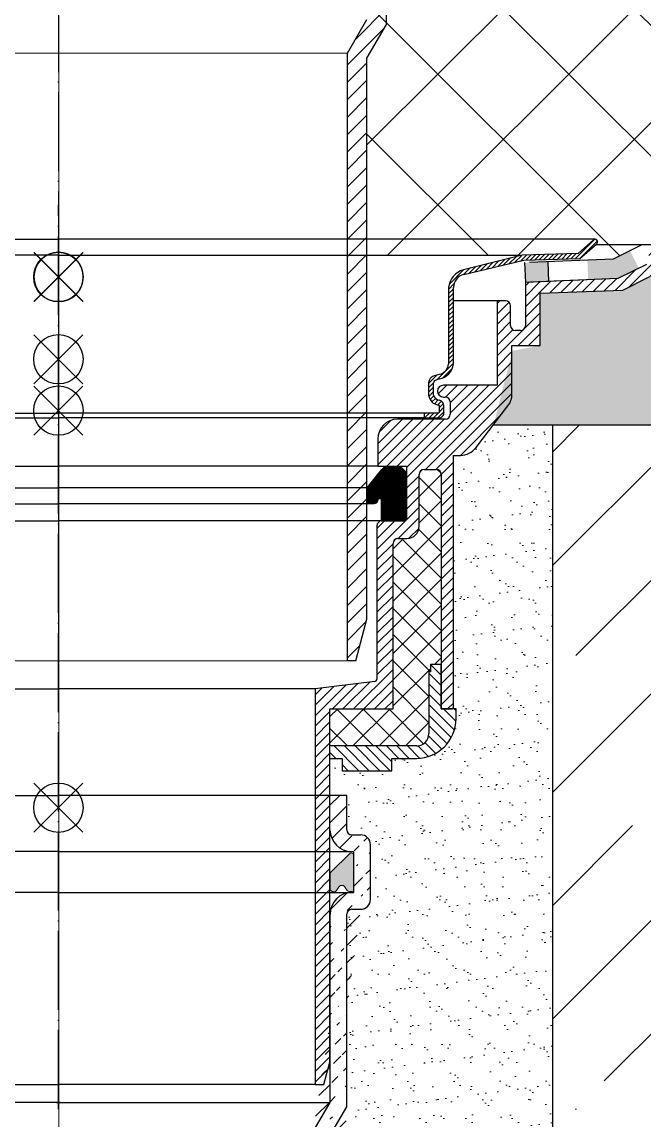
# Model space of a CAD drawing. Header units: millimetres. Extents: x -4447806 to 13389969, y -2188499 to 852203.
# Drawn here: x 4566565.4 to 4566753.9, y -556672.2 to -556339.2 of the extents above; entities that cross this region are included whole.
import ezdxf

# ---------------------------------------------------------------- set-up
doc = ezdxf.new("R2010")
doc.units = ezdxf.units.MM
for name, pattern in [('ACAD_ISO03W100', [30, 12, -18]), ('ACAD_ISO04W100', [30, 24, -3, 0, -3]), ('CENTER', [2, 1.25, -0.25, 0.25, -0.25])]:
    doc.linetypes.add(name, pattern=pattern)
for name, color, linetype, lineweight in [('АР_Оси', 195, 'Continuous', 9), ('вспомогательный', 140, 'Continuous', 20), ('Маркер', 40, 'Continuous', 25), ('Основной', 7, 'Continuous', 30), ('Резинки', 7, 'Continuous', 20), ('Штриховка', 255, 'Continuous', 15)]:
    doc.layers.add(name, color=color, linetype=linetype, lineweight=lineweight)

# ---------------------------------------------------------------- blocks, each defined once
blk = doc.blocks.new('маркер')
at = {"layer": 'Маркер'}
for p, q in [((4.95, -4.95), (-4.95, 4.95)), ((-4.95, -4.95), (4.95, 4.95))]:
    blk.add_line(p, q, dxfattribs=at)
blk.add_circle((0, 0), 5, dxfattribs=at)
blk = doc.blocks.new('g10.1')
at = {"layer": 'Маркер'}
blk.add_blockref('маркер', (0, 0), dxfattribs=at)

msp = doc.modelspace()

# ---------------------------------------------------------------- hatches: boundary and pattern name
at = {"layer": 'Резинки', "linetype": 'ACAD_ISO04W100'}
h = msp.add_hatch(dxfattribs=at)
h.set_pattern_fill('ANSI31', color=1, scale=1.496347)
h.set_pattern_definition([(45, (4555855.40296, -556833.43625), (-0.132259601, 0.132259601), [])])
h.paths.add_polyline_path([(4566670.053, -556480.521), (4566674.498, -556474.966, -0.2265428), (4566675.855, -556473.961), (4566678.974, -556473.961, -0.3851571), (4566681.965, -556477.037), (4566681.965, -556489.801, -0.4142136), (4566681.215, -556490.551), (4566674.327, -556490.551), (4566674.327, -556483.878), (4566673.381, -556483.878, -0.4171046), (4566671.882, -556485.391), (4566670.053, -556485.391)])
h = msp.add_hatch(color=256, dxfattribs=at)
h.dxf.hatch_style = 1
h.paths.add_polyline_path([(4566658.752, -556597.396, -0.0251475), (4566659.159, -556596.884), (4566664.641, -556591.491, -0.6804244), (4566665.935, -556592.005), (4566665.935, -556602.587, -0.4142136), (4566665.602, -556602.92), (4566664.618, -556602.92, -0.2492357), (4566663.998, -556602.591), (4566663.192, -556601.397, 0.3981643), (4566661.537, -556601.397), (4566660.67, -556602.681, -0.2492357), (4566660.05, -556603.01), (4566659.705, -556603.01, -0.2571123), (4566658.752, -556602.262)])
at = {"layer": 'Штриховка'}
h = msp.add_hatch(dxfattribs=at)
h.set_pattern_fill('ANSI37', color=256, scale=224.451986)
h.set_pattern_definition([(45, (4554609.448, -559588.775), (-19.83894, 19.83894), []), (135, (4554609.448, -559588.775), (-19.83894, -19.83894), [])])
h.paths.add_polyline_path([(4567175.049, -556410.579), (4566670.031, -556409.997), (4566669.89, -556111.309), (4567175.049, -556111.309)])
h = msp.add_hatch(dxfattribs=at)
h.set_pattern_fill('ANSI31', color=256, scale=29.926931)
h.set_pattern_definition([(45, (4538533.1916, -563496.1068), (-2.645192, 2.645192), [])])
edge = h.paths.add_edge_path()
edge.add_line((4566666.552, -556533.026), (4566664.049, -556533.026))
edge.add_line((4566664.049, -556533.026), (4566664.049, -556348.669))
edge.add_line((4566664.049, -556348.669), (4566669.96, -556338.432))
edge.add_line((4566669.96, -556338.432), (4566669.96, -556280.214))
edge.add_arc((4566677.367, -556280.214), 7.407, 90, 180, ccw=False)
edge.add_line((4566677.367, -556272.808), (4566678.04, -556272.808))
edge.add_line((4566678.04, -556272.808), (4566678.04, -556259.49))
edge.add_line((4566678.04, -556259.49), (4566677.367, -556259.49))
edge.add_arc((4566677.367, -556252.083), 7.407, 180, 270, ccw=False)
edge.add_line((4566669.96, -556252.083), (4566669.96, -556240.112))
edge.add_line((4566669.96, -556240.112), (4566675.871, -556240.112))
edge.add_line((4566675.871, -556240.112), (4566675.871, -556252.083))
edge.add_arc((4566677.367, -556252.083), 1.496, 180, 270)
edge.add_line((4566677.367, -556253.58), (4566680.958, -556253.58))
edge.add_arc((4566680.958, -556256.572), 2.993, 0, 90, ccw=False)
edge.add_line((4566683.951, -556256.572), (4566683.951, -556275.725))
edge.add_arc((4566680.958, -556275.725), 2.993, -90, 0, ccw=False)
edge.add_line((4566680.958, -556278.718), (4566677.367, -556278.718))
edge.add_arc((4566677.367, -556280.214), 1.496, 90, 180)
edge.add_line((4566675.871, -556280.214), (4566675.871, -556340.015))
edge.add_line((4566675.871, -556340.015), (4566669.96, -556350.253))
edge.add_line((4566669.96, -556350.253), (4566669.96, -556520.308))
edge.add_line((4566669.96, -556520.308), (4566666.552, -556533.026))
at = {"layer": 'Штриховка', "linetype": 'Continuous'}
h = msp.add_hatch(dxfattribs=at)
h.set_pattern_fill('ANSI31', color=256, scale=7.481733, style=0)
h.set_pattern_definition([(45, (4559833.1716, -557392.3139), (-0.661298, 0.661298), [])])
edge = h.paths.add_edge_path()
edge.add_line((4566738.588, -556405.333), (4566733.91, -556409.478))
edge.add_line((4566733.91, -556409.478), (4566717.027, -556409.997))
edge.add_line((4566717.027, -556409.997), (4566699.162, -556414.385))
edge.add_arc((4566701.038, -556420.539), 6.434, 106.94904, 172.84933)
edge.add_line((4566694.654, -556419.738), (4566694.654, -556442.966))
edge.add_arc((4566691.391, -556442.785), 3.268, 279.91384, 356.84054, ccw=False)
edge.add_line((4566691.954, -556446.004), (4566690.31, -556446.536))
edge.add_arc((4566690.885, -556448.709), 2.248, 104.8043, 180.00023)
edge.add_line((4566688.637, -556448.709), (4566688.637, -556452.455))
edge.add_arc((4566691.989, -556452.036), 3.379, 187.13237, 263.9188)
edge.add_arc((4566691.631, -556455.564), 0.168, -7.13448, 90, ccw=False)
edge.add_line((4566691.798, -556455.585), (4566691.798, -556457.631))
edge.add_arc((4566691.608, -556457.631), 0.191, -90, 0, ccw=False)
edge.add_line((4566691.608, -556457.821), (4566687.281, -556457.821))
edge.add_line((4566687.281, -556457.821), (4566687.282, -556459.32))
edge.add_line((4566687.282, -556459.32), (4566691.697, -556459.318))
edge.add_arc((4566691.697, -556457.712), 1.606, 270.0274, 365.06111)
edge.add_line((4566693.296, -556457.571), (4566693.296, -556455.645))
edge.add_arc((4566691.537, -556455.645), 1.759, 360, 440.81956)
edge.add_arc((4566692.155, -556451.817), 2.118, 197.53367, 260.81956, ccw=False)
edge.add_line((4566690.135, -556452.455), (4566690.135, -556448.709))
edge.add_arc((4566691.083, -556448.791), 0.951, 104.7142, 175.0535, ccw=False)
edge.add_line((4566690.841, -556447.871), (4566691.954, -556447.503))
edge.add_arc((4566690.855, -556442.269), 5.348, 281.85271, 352.07597)
edge.add_line((4566696.152, -556443.006), (4566696.152, -556419.738))
edge.add_arc((4566700.348, -556419.845), 4.197, 104.65146, 178.53969, ccw=False)
edge.add_line((4566699.286, -556415.785), (4566717.45, -556411.482))
edge.add_line((4566717.45, -556411.482), (4566734.492, -556410.958))
edge.add_line((4566734.492, -556410.958), (4566739.589, -556406.469))
edge.add_arc((4566739.089, -556405.901), 0.757, 311.37142, 491.41601)
at = {"layer": 'Штриховка', "linetype": 'ACAD_ISO03W100', "ltscale": 0.5}
h = msp.add_hatch(color=7, dxfattribs=at)
h.dxf.hatch_style = 1
h.paths.add_polyline_path([(4566749.679, -556408.616), (4566744.535, -556411.207), (4566736.748, -556411.514), (4566736.984, -556417.432), (4566746.019, -556417.072), (4566752.317, -556413.958)])
at = {"layer": 'Штриховка', "linetype": 'ACAD_ISO04W100'}
h = msp.add_hatch(dxfattribs=at)
h.set_pattern_fill('ANSI31', color=256, scale=17.956159)
h.set_pattern_definition([(45, (4563946.927, -561031.3547), (-1.5871152, 1.5871152), [])])
edge = h.paths.add_edge_path()
edge.add_arc((4566698.275, -556464.672), 5.994, 270, 322.68775, ccw=False)
edge.add_line((4566698.275, -556470.666), (4566696.201, -556470.666))
edge.add_line((4566696.201, -556470.666), (4566696.201, -556546.821))
edge.add_arc((4566695.452, -556546.821), 0.749, 270, 360, ccw=False)
edge.add_line((4566695.452, -556547.57), (4566692.454, -556547.57))
edge.add_line((4566692.454, -556547.57), (4566692.454, -556534.083))
edge.add_line((4566692.454, -556534.083), (4566692.453, -556476.464))
edge.add_arc((4566690.955, -556476.464), 1.499, 360.00054, 450)
edge.add_line((4566690.955, -556474.966), (4566687.283, -556474.966))
edge.add_arc((4566687.283, -556476.464), 1.499, 450, 540)
edge.add_line((4566685.785, -556476.464), (4566685.785, -556492.124))
edge.add_arc((4566682.039, -556492.124), 3.746, 270, 360, ccw=False)
edge.add_line((4566682.039, -556495.87), (4566679.341, -556495.87))
edge.add_arc((4566679.341, -556497.369), 1.499, 450, 540)
edge.add_line((4566677.843, -556497.369), (4566677.843, -556547.57))
edge.add_line((4566677.843, -556547.57), (4566658.737, -556547.57))
edge.add_line((4566658.737, -556547.57), (4566658.737, -556558.809))
edge.add_line((4566658.737, -556558.809), (4566658.737, -556558.809))
edge.add_line((4566658.737, -556558.809), (4566658.737, -556562.556))
edge.add_line((4566658.737, -556562.556), (4566658.737, -556654.716))
edge.add_line((4566658.737, -556654.716), (4566656.93, -556661.459))
edge.add_line((4566656.93, -556661.459), (4566654.242, -556661.459))
edge.add_line((4566654.242, -556661.459), (4566654.242, -556541.458))
edge.add_line((4566654.242, -556541.458), (4566672.315, -556539.253))
edge.add_arc((4566672.224, -556538.509), 0.749, 276.95675, 360)
edge.add_line((4566672.973, -556538.509), (4566672.973, -556492.049))
edge.add_arc((4566674.472, -556492.049), 1.499, 89.74958, 180, ccw=False)
edge.add_line((4566674.479, -556490.551), (4566674.479, -556490.551))
edge.add_line((4566674.479, -556490.551), (4566681.215, -556490.551))
edge.add_arc((4566681.215, -556489.801), 0.749, 270.00012, 360)
edge.add_line((4566681.965, -556489.801), (4566681.965, -556477.037))
edge.add_line((4566681.965, -556477.037), (4566681.965, -556473.961))
edge.add_line((4566681.965, -556473.961), (4566673.229, -556473.961))
edge.add_line((4566673.229, -556473.961), (4566673.229, -556465.709))
edge.add_arc((4566679.223, -556465.709), 5.994, 450, 540, ccw=False)
edge.add_line((4566679.223, -556459.715), (4566693.696, -556459.715))
edge.add_arc((4566693.696, -556458.216), 1.499, 270, 360)
edge.add_line((4566695.195, -556458.216), (4566695.195, -556454.469))
edge.add_arc((4566693.696, -556454.469), 1.499, 360, 450)
edge.add_line((4566693.696, -556452.97), (4566693.112, -556452.97))
edge.add_arc((4566693.112, -556451.18), 1.79, 90, 270, ccw=False)
edge.add_line((4566693.112, -556449.39), (4566709.406, -556449.39))
edge.add_line((4566709.406, -556449.39), (4566709.406, -556423.828))
edge.add_line((4566709.406, -556423.828), (4566711.971, -556423.828))
edge.add_arc((4566711.971, -556425.327), 1.499, 360, 450, ccw=False)
edge.add_line((4566713.469, -556425.327), (4566713.469, -556431.339))
edge.add_arc((4566714.968, -556431.339), 1.499, 180, 270)
edge.add_line((4566714.968, -556432.838), (4566716.466, -556432.838))
edge.add_arc((4566716.466, -556431.339), 1.499, 270, 360)
edge.add_line((4566717.965, -556431.339), (4566717.965, -556418.191))
edge.add_line((4566717.965, -556418.191), (4566746.019, -556417.072))
edge.add_line((4566746.019, -556417.072), (4566754.52, -556412.869))
edge.add_line((4566754.52, -556412.869), (4566841.292, -556412.824))
edge.add_line((4566841.292, -556412.824), (4566841.292, -556416.564))
edge.add_line((4566841.292, -556416.564), (4566755.501, -556416.564))
edge.add_line((4566755.501, -556416.564), (4566747.493, -556420.532))
edge.add_line((4566747.493, -556420.532), (4566722.46, -556421.506))
edge.add_line((4566722.46, -556421.506), (4566722.46, -556437.333))
edge.add_line((4566722.46, -556437.333), (4566713.902, -556437.333))
edge.add_line((4566713.902, -556437.333), (4566713.902, -556452.033))
edge.add_arc((4566707.908, -556452.033), 5.994, 322.68775, 360, ccw=False)
edge.add_line((4566712.675, -556455.667), (4566703.043, -556468.305))
at = {"layer": 'Штриховка'}
h = msp.add_hatch(dxfattribs=at)
h.set_pattern_fill('AR-SAND', color=256, scale=4.48904)
h.set_pattern_definition([(37.5, (4554608.48, -558960.3236), (-0.2827797, 8.6495884), [0, -6.8233404, 0, -7.6313675, 0, -7.2946895]), (7.5, (4554608.48, -558960.324), (7.944598, 12.668726), [0, -3.6810126, 0, -6.1499844, 0, -2.356746]), (327.5, (4554602.9585, -558960.3236), (13.9795065, 0.0254037), [0, -2.24452, 0, -8.0802715, 0, -10.5492433]), (317.5, (4554602.959, -558960.324), (13.494622, 3.93992), [0, -1.12226, 0, -5.297067, 0, -6.0602036])])
h.paths.add_polyline_path([(4567175.049, -556461.455), (4566708.335, -556461.455), (4566713.973, -556439.009), (4566722.532, -556437.333), (4566722.532, -556421.506), (4566747.564, -556420.532), (4566755.572, -556416.564), (4566775.318, -556416.564), (4566841.363, -556416.564), (4566841.363, -556412.824), (4566850.062, -556416.564), (4567175.049, -556416.564)])
at = {"layer": 'Штриховка', "linetype": 'ACAD_ISO03W100', "ltscale": 0.5}
h = msp.add_hatch(color=7, dxfattribs=at)
h.dxf.hatch_style = 1
h.paths.add_polyline_path([(4566724.843, -556411.985), (4566717.726, -556412.21), (4566717.965, -556418.191), (4566725.079, -556417.907)])
at = {"layer": 'Штриховка'}
h = msp.add_hatch(dxfattribs=at)
h.set_pattern_fill('AR-SAND', color=256, scale=4.48904)
h.set_pattern_definition([(37.5, (4554620.241, -559708.102), (-0.2827797, 8.6495884), [0, -6.8233404, 0, -7.6313675, 0, -7.2946895]), (7.5, (4554620.241, -559708.102), (7.944598, 12.668726), [0, -3.6810126, 0, -6.1499844, 0, -2.356746]), (327.5, (4554614.7195, -559708.102), (13.9795065, 0.0254037), [0, -2.24452, 0, -8.0802715, 0, -10.5492433]), (317.5, (4554614.72, -559708.102), (13.494622, 3.93992), [0, -1.12226, 0, -5.297067, 0, -6.0602036])])
edge = h.paths.add_edge_path()
edge.add_line((4566726.145, -556790.651), (4566658.809, -556790.651))
edge.add_line((4566658.809, -556790.651), (4566658.809, -556677.05))
edge.add_line((4566658.809, -556677.05), (4566663.896, -556668.238))
edge.add_line((4566663.896, -556668.238), (4566663.896, -556609.835))
edge.add_arc((4566665.393, -556609.835), 1.496, 90, 180, ccw=False)
edge.add_line((4566665.393, -556608.338), (4566668.086, -556608.338))
edge.add_arc((4566668.086, -556605.346), 2.993, 270, 360)
edge.add_line((4566671.079, -556605.346), (4566671.079, -556588.736))
edge.add_arc((4566668.086, -556588.736), 2.993, 360, 450)
edge.add_line((4566668.086, -556585.744), (4566665.393, -556585.744))
edge.add_line((4566665.393, -556585.744), (4566663.896, -556584.247))
edge.add_line((4566663.896, -556584.247), (4566663.896, -556573.773))
edge.add_line((4566663.896, -556573.773), (4566658.809, -556573.773))
edge.add_line((4566658.809, -556573.773), (4566658.809, -556562.556))
edge.add_line((4566658.809, -556562.556), (4566662.541, -556562.556))
edge.add_line((4566662.541, -556562.556), (4566662.542, -556566.302))
edge.add_line((4566662.542, -556566.302), (4566677.529, -556566.302))
edge.add_line((4566677.529, -556566.302), (4566677.529, -556562.556))
edge.add_line((4566677.529, -556562.556), (4566686.027, -556562.509))
edge.add_arc((4566684.893, -556550.441), 12.121, 275.36801, 359.37367)
edge.add_line((4566697.013, -556550.573), (4566697.021, -556547.57))
edge.add_line((4566697.021, -556547.57), (4566696.272, -556546.821))
edge.add_line((4566696.272, -556546.821), (4566696.272, -556470.666))
edge.add_line((4566696.272, -556470.666), (4566702.692, -556468.8))
edge.add_line((4566702.692, -556468.8), (4566708.335, -556461.455))
edge.add_line((4566708.335, -556461.455), (4566726.145, -556461.455))
edge.add_line((4566726.145, -556461.455), (4566726.145, -556790.651))
h = msp.add_hatch(dxfattribs=at)
h.set_pattern_fill('ANSI35', color=256, scale=194.525054)
h.set_pattern_definition([(45, (4554620.24, -559738.03), (-34.3875, 34.3875), []), (45, (4554654.63, -559738.03), (-34.3875, 34.3875), [60.78908, -12.15782, 0, -12.15782])])
h.paths.add_polyline_path([(4567175.049, -556790.651), (4566726.145, -556790.651), (4566726.145, -556461.455), (4567175.049, -556461.455)])
h = msp.add_hatch(dxfattribs=at)
h.set_pattern_fill('ANSI37', color=256, scale=44.890397)
h.set_pattern_definition([(45, (4563946.927, -561031.3547), (-3.967788, 3.967788), []), (135, (4563946.927, -561031.3547), (-3.967788, -3.967788), [])])
h.paths.add_polyline_path([(4566692.453, -556534.083), (4566689.157, -556534.083), (4566689.157, -556536.331), (4566688.708, -556536.331), (4566688.708, -556555.063, -0.4142136), (4566684.961, -556558.809), (4566658.737, -556558.809), (4566658.737, -556547.57), (4566677.843, -556547.57), (4566677.843, -556497.369, -0.4142136), (4566679.341, -556495.87), (4566682.039, -556495.87, 0.4142136), (4566685.785, -556492.124), (4566685.785, -556476.464, -0.1297175), (4566685.98, -556475.725), (4566686.544, -556475.161, -0.1297175), (4566687.283, -556474.966), (4566690.955, -556474.966, -0.4142136), (4566692.453, -556476.464)])
at = {"layer": 'Штриховка', "linetype": 'ACAD_ISO04W100'}
h = msp.add_hatch(dxfattribs=at)
h.set_pattern_fill('ANSI31', color=256, scale=17.956159, angle=90)
h.set_pattern_definition([(135, (4559834.0694, -557392.3139), (-1.5871152, -1.5871152), [])])
h.paths.add_polyline_path([(4566688.708, -556536.331), (4566689.157, -556536.331), (4566689.157, -556534.083), (4566692.453, -556534.083), (4566692.453, -556547.57), (4566692.454, -556547.57), (4566696.95, -556547.57), (4566696.95, -556550.567, -0.4142136), (4566684.961, -556562.556), (4566677.457, -556562.556), (4566677.457, -556566.302), (4566662.47, -556566.302), (4566662.47, -556562.556), (4566658.737, -556562.556), (4566658.737, -556558.809), (4566684.961, -556558.809, 0.4142136), (4566688.708, -556555.063)])
at = {"layer": 'Штриховка'}
h = msp.add_hatch(dxfattribs=at)
h.set_pattern_fill('ANSI31', color=256, scale=29.926931)
h.set_pattern_definition([(45, (4540972.6732, -563820.5797), (-2.645192, 2.645192), [])])
h.paths.add_polyline_path([(4566665.935, -556603.101), (4566665.935, -556590.981)], flags=17)
edge = h.paths.add_edge_path()
edge.add_line((4566663.825, -556573.773), (4566658.737, -556573.773))
edge.add_line((4566658.737, -556584.247), (4566658.737, -556573.773))
edge.add_line((4566663.825, -556584.247), (4566663.825, -556573.773))
edge.add_arc((4566665.319, -556584.234), 6.582, 180.11131, 270.01907)
edge.add_arc((4566665.321, -556584.247), 1.496, 180, 270)
edge.add_arc((4566668.015, -556588.736), 2.993, 0, 90)
edge.add_arc((4566665.77, -556590.981), 0.165, 0, 90)
edge.add_line((4566671.007, -556605.346), (4566671.007, -556588.736))
edge.add_arc((4566668.015, -556605.346), 2.993, 270, 360)
edge.add_arc((4566665.321, -556609.835), 6.569, 90, 180)
edge.add_arc((4566665.321, -556609.835), 1.496, 90, 180)
edge.add_line((4566658.752, -556666.879), (4566658.752, -556609.835))
edge.add_line((4566663.825, -556668.238), (4566663.825, -556609.835))
edge.add_line((4566653.665, -556675.691), (4566658.752, -556666.879))
edge.add_line((4566658.737, -556677.05), (4566663.825, -556668.238))
edge.add_line((4566653.665, -556860.193), (4566653.665, -556675.691))
edge.add_line((4566658.737, -556860.193), (4566658.737, -556677.05))
edge.add_line((4566665.321, -556590.816), (4566665.77, -556590.816))
edge.add_line((4566665.321, -556585.744), (4566668.015, -556585.744))
edge.add_arc((4566665.77, -556603.101), 0.165, 270, 360)
edge.add_line((4566665.321, -556603.266), (4566665.77, -556603.266))
edge.add_line((4566665.321, -556608.338), (4566668.015, -556608.338))

# ---------------------------------------------------------------- linework, layer by layer
for p, q in [((4566413.787, -556405.137), (4566576.438, -556405.137)), ((4566739.089, -556405.137), (4566576.438, -556405.137)), ((4566753.209, -556406.838), (4566739.17, -556406.838)), ((4566709.406, -556423.828), (4566696.157, -556423.828)), ((4566465.595, -556457.821), (4566576.438, -556457.821)), ((4566465.595, -556459.32), (4566576.438, -556459.32)), ((4566687.281, -556457.821), (4566576.438, -556457.821)), ((4566687.282, -556459.32), (4566576.438, -556459.32)), ((4566479.648, -556473.961), (4566576.438, -556473.961)), ((4566673.229, -556473.961), (4566576.438, -556473.961)), ((4566670.053, -556480.521), (4566674.498, -556474.966)), ((4566482.823, -556480.521), (4566576.438, -556480.521)), ((4566670.053, -556480.521), (4566576.438, -556480.521)), ((4566670.053, -556480.521), (4566670.053, -556485.391)), ((4566674.327, -556483.878), (4566673.381, -556483.878)), ((4566674.327, -556490.551), (4566674.327, -556483.878)), ((4566482.824, -556485.391), (4566576.438, -556485.391)), ((4566670.053, -556485.391), (4566576.438, -556485.391)), ((4566671.882, -556485.391), (4566670.053, -556485.391)), ((4566478.549, -556490.551), (4566576.438, -556490.551)), ((4566674.327, -556490.551), (4566576.438, -556490.551)), ((4566498.635, -556541.458), (4566576.438, -556541.458)), ((4566654.242, -556541.458), (4566576.438, -556541.458)), ((4566494.139, -556573.773), (4566576.438, -556573.773)), ((4566658.737, -556573.773), (4566576.438, -556573.773)), ((4566576.214, -556590.816), (4566487.331, -556590.816)), ((4566576.663, -556590.816), (4566665.546, -556590.816)), ((4566576.214, -556603.266), (4566487.331, -556603.266)), ((4566576.663, -556603.266), (4566665.546, -556603.266)), ((4566498.635, -556661.459), (4566576.438, -556661.459)), ((4566654.242, -556661.459), (4566576.438, -556661.459)), ((4566577.022, -556666.879), (4566494.124, -556666.879)), ((4566575.855, -556666.879), (4566658.752, -556666.879))]:
    msp.add_line(p, q)
at = {"layer": 'АР_Оси', "linetype": 'CENTER', "ltscale": 1000}
msp.add_lwpolyline([(4566576.627, -556974.127), (4566576.482, -555639.856)], dxfattribs=at)
at = {"layer": 'вспомогательный'}
for p, q in [((4566576.438, -556348.669), (4566488.827, -556348.669)), ((4566576.438, -556348.669), (4566664.049, -556348.669)), ((4566576.438, -556533.026), (4566486.325, -556533.026)), ((4566576.438, -556533.026), (4566666.552, -556533.026))]:
    msp.add_line(p, q, dxfattribs=at)
at = {"layer": 'Маркер', "color": 3}
for p, q in [((4566583.845, -556448.94), (4566569.032, -556434.127)), ((4566569.032, -556448.94), (4566583.845, -556434.127))]:
    msp.add_line(p, q, dxfattribs=at)
msp.add_circle((4566576.438, -556441.533), 7.482, dxfattribs=at)
at = {"layer": 'Основной', "color": 0, "ltscale": 4}
for p, q in [((4566675.871, -556340.015), (4566675.871, -556280.214)), ((4566664.049, -556348.669), (4566669.96, -556338.432)), ((4566669.96, -556350.253), (4566675.871, -556340.015)), ((4566664.049, -556533.026), (4566664.049, -556348.669)), ((4566669.96, -556520.308), (4566669.96, -556350.253)), ((4566666.552, -556533.026), (4566669.96, -556520.308)), ((4566666.552, -556533.026), (4566664.049, -556533.026))]:
    msp.add_line(p, q, dxfattribs=at)
at = {"layer": 'Основной'}
for p, q in [((4566738.588, -556405.333), (4566733.91, -556409.478)), ((4566734.492, -556410.958), (4566739.589, -556406.469)), ((4566753.209, -556406.838), (4566744.535, -556411.207)), ((4566842.524, -556406.838), (4566753.209, -556406.838)), ((4566717.027, -556409.997), (4566699.162, -556414.385)), ((4566733.91, -556409.478), (4566717.027, -556409.997)), ((4566717.45, -556411.482), (4566734.492, -556410.958)), ((4566699.286, -556415.785), (4566717.45, -556411.482)), ((4566717.726, -556412.21), (4566717.965, -556418.191)), ((4566744.535, -556411.207), (4566719.228, -556412.207)), ((4566754.613, -556412.824), (4566746.019, -556417.072)), ((4566746.019, -556417.072), (4566717.965, -556418.191)), ((4566746.019, -556417.072), (4566719.465, -556418.131)), ((4566747.493, -556420.532), (4566755.501, -556416.564)), ((4566694.654, -556419.738), (4566694.654, -556442.966)), ((4566696.152, -556443.006), (4566696.152, -556419.738)), ((4566717.965, -556418.191), (4566717.965, -556431.339)), ((4566722.46, -556421.506), (4566747.493, -556420.532)), ((4566711.971, -556423.828), (4566709.406, -556423.828)), ((4566709.406, -556423.828), (4566709.406, -556449.39)), ((4566722.46, -556437.333), (4566722.46, -556421.506)), ((4566713.469, -556431.339), (4566713.469, -556425.327)), ((4566716.466, -556432.838), (4566714.968, -556432.838)), ((4566713.902, -556452.033), (4566713.902, -556437.333)), ((4566713.902, -556437.333), (4566722.46, -556437.333)), ((4566692.253, -556446.004), (4566690.31, -556446.536)), ((4566691.954, -556447.503), (4566690.841, -556447.871)), ((4566688.637, -556448.709), (4566688.637, -556452.455)), ((4566690.135, -556452.455), (4566690.135, -556448.709)), ((4566709.406, -556449.39), (4566693.112, -556449.39)), ((4566693.112, -556452.97), (4566693.696, -556452.97)), ((4566691.798, -556455.585), (4566691.798, -556457.631)), ((4566693.296, -556457.571), (4566693.296, -556455.645)), ((4566695.195, -556454.469), (4566695.195, -556458.216)), ((4566703.043, -556468.305), (4566712.675, -556455.667)), ((4566693.696, -556459.715), (4566679.223, -556459.715)), ((4566691.608, -556457.821), (4566687.281, -556457.821)), ((4566687.281, -556457.821), (4566687.282, -556459.32)), ((4566687.282, -556459.32), (4566691.697, -556459.318)), ((4566708.264, -556461.455), (4567175.049, -556461.455)), ((4566726.145, -556461.455), (4566726.145, -556790.651)), ((4566673.229, -556465.709), (4566673.229, -556473.961)), ((4566696.201, -556546.821), (4566696.201, -556470.666)), ((4566696.201, -556470.666), (4566698.275, -556470.666)), ((4566673.229, -556473.961), (4566681.965, -556473.961)), ((4566681.965, -556473.961), (4566681.965, -556489.801)), ((4566685.785, -556492.124), (4566685.785, -556476.464)), ((4566685.98, -556475.725), (4566686.544, -556475.161)), ((4566687.283, -556474.966), (4566690.955, -556474.966)), ((4566692.453, -556476.464), (4566692.453, -556547.57)), ((4566674.327, -556490.551), (4566681.222, -556490.551)), ((4566672.973, -556492.049), (4566672.973, -556538.509)), ((4566677.843, -556547.57), (4566677.843, -556497.369)), ((4566679.341, -556495.87), (4566682.039, -556495.87)), ((4566692.454, -556534.083), (4566689.157, -556534.083)), ((4566689.157, -556534.083), (4566689.157, -556536.331)), ((4566692.454, -556547.57), (4566692.454, -556534.083)), ((4566689.157, -556536.331), (4566688.708, -556536.331)), ((4566688.708, -556536.331), (4566688.708, -556555.063)), ((4566672.315, -556539.253), (4566654.242, -556541.458)), ((4566654.242, -556541.458), (4566654.242, -556661.459)), ((4566658.737, -556654.716), (4566658.737, -556547.57)), ((4566658.737, -556547.57), (4566677.843, -556547.57)), ((4566692.453, -556547.57), (4566695.452, -556547.57)), ((4566696.95, -556547.57), (4566692.454, -556547.57)), ((4566696.95, -556550.567), (4566696.95, -556547.57)), ((4566684.961, -556558.809), (4566658.737, -556558.809)), ((4566684.961, -556558.809), (4566658.737, -556558.809)), ((4566658.737, -556562.556), (4566662.47, -556562.556)), ((4566662.47, -556562.556), (4566662.47, -556566.302)), ((4566677.457, -556566.302), (4566677.457, -556562.556)), ((4566677.457, -556562.556), (4566684.961, -556562.556)), ((4566662.47, -556566.302), (4566677.457, -556566.302)), ((4566662.47, -556566.302), (4566677.457, -556566.302)), ((4566656.93, -556661.459), (4566658.737, -556654.716)), ((4566654.242, -556661.459), (4566656.93, -556661.459))]:
    msp.add_line(p, q, dxfattribs=at)
at = {"layer": 'Основной', "linetype": 'ACAD_ISO04W100'}
msp.add_line((4566725.079, -556417.907), (4566724.843, -556411.985), dxfattribs=at)
at = {"layer": 'Основной', "ltscale": 4}
for p, q in [((4566658.737, -556584.247), (4566658.737, -556573.773)), ((4566663.825, -556573.773), (4566658.737, -556573.773)), ((4566663.825, -556584.247), (4566663.825, -556573.773)), ((4566665.321, -556585.744), (4566668.015, -556585.744)), ((4566671.007, -556605.346), (4566671.007, -556588.736)), ((4566665.321, -556590.816), (4566665.77, -556590.816)), ((4566665.935, -556603.101), (4566665.935, -556590.981)), ((4566665.935, -556603.101), (4566665.935, -556590.981)), ((4566665.321, -556603.266), (4566665.77, -556603.266)), ((4566658.752, -556666.879), (4566658.752, -556609.835)), ((4566663.825, -556668.238), (4566663.825, -556609.835)), ((4566665.321, -556608.338), (4566668.015, -556608.338)), ((4566653.665, -556675.691), (4566658.752, -556666.879)), ((4566658.737, -556677.05), (4566663.825, -556668.238))]:
    msp.add_line(p, q, dxfattribs=at)
at = {"layer": 'Основной'}
for centre, radius, start, end in [((4566739.089, -556405.901), 0.757, 311.37142, 131.41601), ((4566701.038, -556420.539), 6.434, 106.94904, 172.84933), ((4566700.348, -556419.845), 4.197, 104.65146, 178.53971), ((4566711.971, -556425.327), 1.499, 0, 90), ((4566714.968, -556431.339), 1.499, 180, 270), ((4566716.466, -556431.339), 1.499, 270, 0), ((4566690.855, -556442.269), 5.348, 281.85272, 352.07595), ((4566691.206, -556442.709), 3.457, 287.62783, 355.75008), ((4566690.885, -556448.709), 2.248, 104.8043, 180.00023), ((4566691.083, -556448.791), 0.951, 104.7142, 175.0535), ((4566693.112, -556451.18), 1.79, 90, 270), ((4566691.989, -556452.036), 3.379, 187.13237, 263.9188), ((4566692.155, -556451.817), 2.118, 197.53367, 260.81956), ((4566691.537, -556455.645), 1.759, 0, 80.81956), ((4566693.696, -556454.469), 1.499, 0, 90), ((4566707.908, -556452.033), 5.994, 322.68775, 0), ((4566691.631, -556455.564), 0.168, 352.86552, 90), ((4566691.697, -556457.712), 1.606, 270.0274, 5.06111), ((4566679.223, -556465.709), 5.994, 90, 180), ((4566691.608, -556457.631), 0.191, 270, 0), ((4566693.696, -556458.216), 1.499, 270, 0), ((4566698.275, -556464.672), 5.994, 270, 322.68775), ((4566687.283, -556476.464), 1.499, 90, 180), ((4566690.955, -556476.464), 1.499, 0, 90), ((4566674.472, -556492.049), 1.499, 90, 180), ((4566681.215, -556489.801), 0.749, 270, 0), ((4566682.039, -556492.124), 3.746, 270, 0), ((4566679.341, -556497.369), 1.499, 90, 180), ((4566672.224, -556538.509), 0.749, 276.95675, 0), ((4566695.452, -556546.821), 0.749, 270, 0), ((4566684.961, -556550.567), 11.988, 270, 0), ((4566684.961, -556555.063), 3.746, 270, 0)]:
    msp.add_arc(centre, radius, start, end, dxfattribs=at)
at = {"layer": 'Основной', "ltscale": 4}
for centre, radius, start, end in [((4566665.319, -556584.234), 6.582, 180.11131, 270.01907), ((4566665.321, -556584.247), 1.496, 180, 270), ((4566668.015, -556588.736), 2.993, 0, 90), ((4566665.77, -556590.981), 0.165, 0, 90), ((4566665.321, -556609.835), 6.569, 90, 180), ((4566665.77, -556603.101), 0.165, 270, 0), ((4566668.015, -556605.346), 2.993, 270, 0), ((4566665.321, -556609.835), 1.496, 90, 180)]:
    msp.add_arc(centre, radius, start, end, dxfattribs=at)
at = {"layer": 'Резинки', "ltscale": 4}
msp.add_line((4566665.935, -556602.587), (4566665.935, -556592.004), dxfattribs=at)
msp.add_lwpolyline([(4566664.641, -556591.491), (4566659.159, -556596.884, 0.0251475), (4566658.752, -556597.396), (4566658.752, -556602.262, 0.2571123), (4566659.705, -556603.01), (4566660.05, -556603.01, 0.2492357), (4566660.67, -556602.681), (4566661.537, -556601.397, -0.3981643), (4566663.192, -556601.397), (4566663.998, -556602.591, 0.2492357), (4566664.618, -556602.92), (4566665.602, -556602.92)], format="xyb", dxfattribs=at)
at = {"layer": 'Резинки'}
for centre, radius, start, end in [((4566676.228, -556475.884), 1.959, 100.98651, 152.04448), ((4566678.769, -556477.152), 3.198, 2.06674, 86.32492), ((4566671.882, -556483.892), 1.499, 270.00193, 0.55869)]:
    msp.add_arc(centre, radius, start, end, dxfattribs=at)
at = {"layer": 'Резинки', "ltscale": 4}
for centre, radius, start, end in [((4566665.187, -556592.004), 0.748, 359.99997, 136.78405), ((4566665.602, -556602.587), 0.333, 270, 0)]:
    msp.add_arc(centre, radius, start, end, dxfattribs=at)

# ---------------------------------------------------------------- block references
at = {"layer": 'Маркер', "xscale": 1.496346570367487, "yscale": 1.496346570367487, "zscale": 1.496346570367487}
for p in [(4566576.438, -556457.095), (4566576.438, -556577.519)]:
    msp.add_blockref('маркер', p, dxfattribs=at)

# ---------------------------------------------------------------- next in the draw order: block references
at = {"layer": 'Штриховка', "xscale": 1.496346570367487, "yscale": 1.496346570367487, "zscale": 1.496346570367487}
msp.add_blockref('g10.1', (4566576.438, -556416.564), dxfattribs=at)

# ---------------------------------------------------------------- next in the draw order: linework, layer by layer
for q in [(4566435.85, -556409.997), (4566717.027, -556409.997)]:
    msp.add_line((4566576.438, -556409.997), q)
at = {"layer": 'Маркер', "linetype": 'ACAD_ISO04W100'}
for p, q in [((4566576.438, -556240.112), (4566576.438, -556533.026)), ((4566576.438, -556668.941), (4566576.438, -556394.729))]:
    msp.add_line(p, q, dxfattribs=at)

# ---------------------------------------------------------------- next in the draw order: block references
at = {"layer": 'Маркер', "xscale": 1.496346570367487, "yscale": 1.496346570367487, "zscale": 1.496346570367487}
msp.add_blockref('маркер', (4566576.438, -556416.564), dxfattribs=at)

# ---------------------------------------------------------------- next in the draw order: block references
at = {"layer": 'Штриховка', "xscale": -1.496346570367487, "yscale": 1.496346570367487, "zscale": 1.496346570367487}
msp.add_blockref('g10.1', (4566576.51, -556416.564), dxfattribs=at)

doc.saveas('drawing.dxf')
